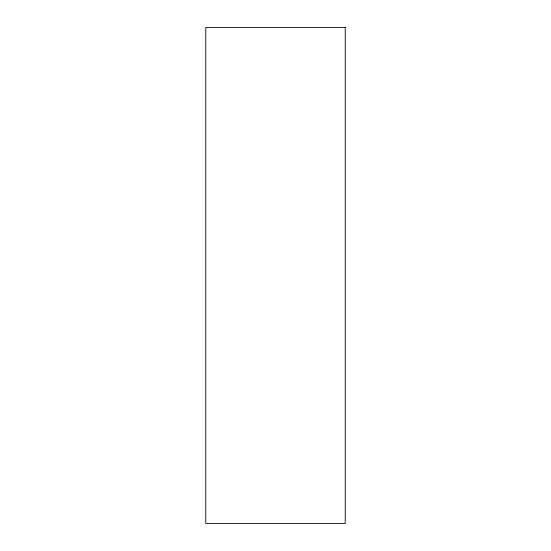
<?xml version="1.0" encoding="UTF-8"?>
<svg xmlns="http://www.w3.org/2000/svg" width="551" height="551" viewBox="0 0 551 551"><rect width="100%" height="100%" fill="white"/><g stroke="black" fill="none" stroke-linecap="round" stroke-linejoin="round"><path stroke-width="0.83" d="M345.236 27.55L205.764 27.55L205.764 523.45L345.236 523.45L345.236 27.55"/></g></svg>
